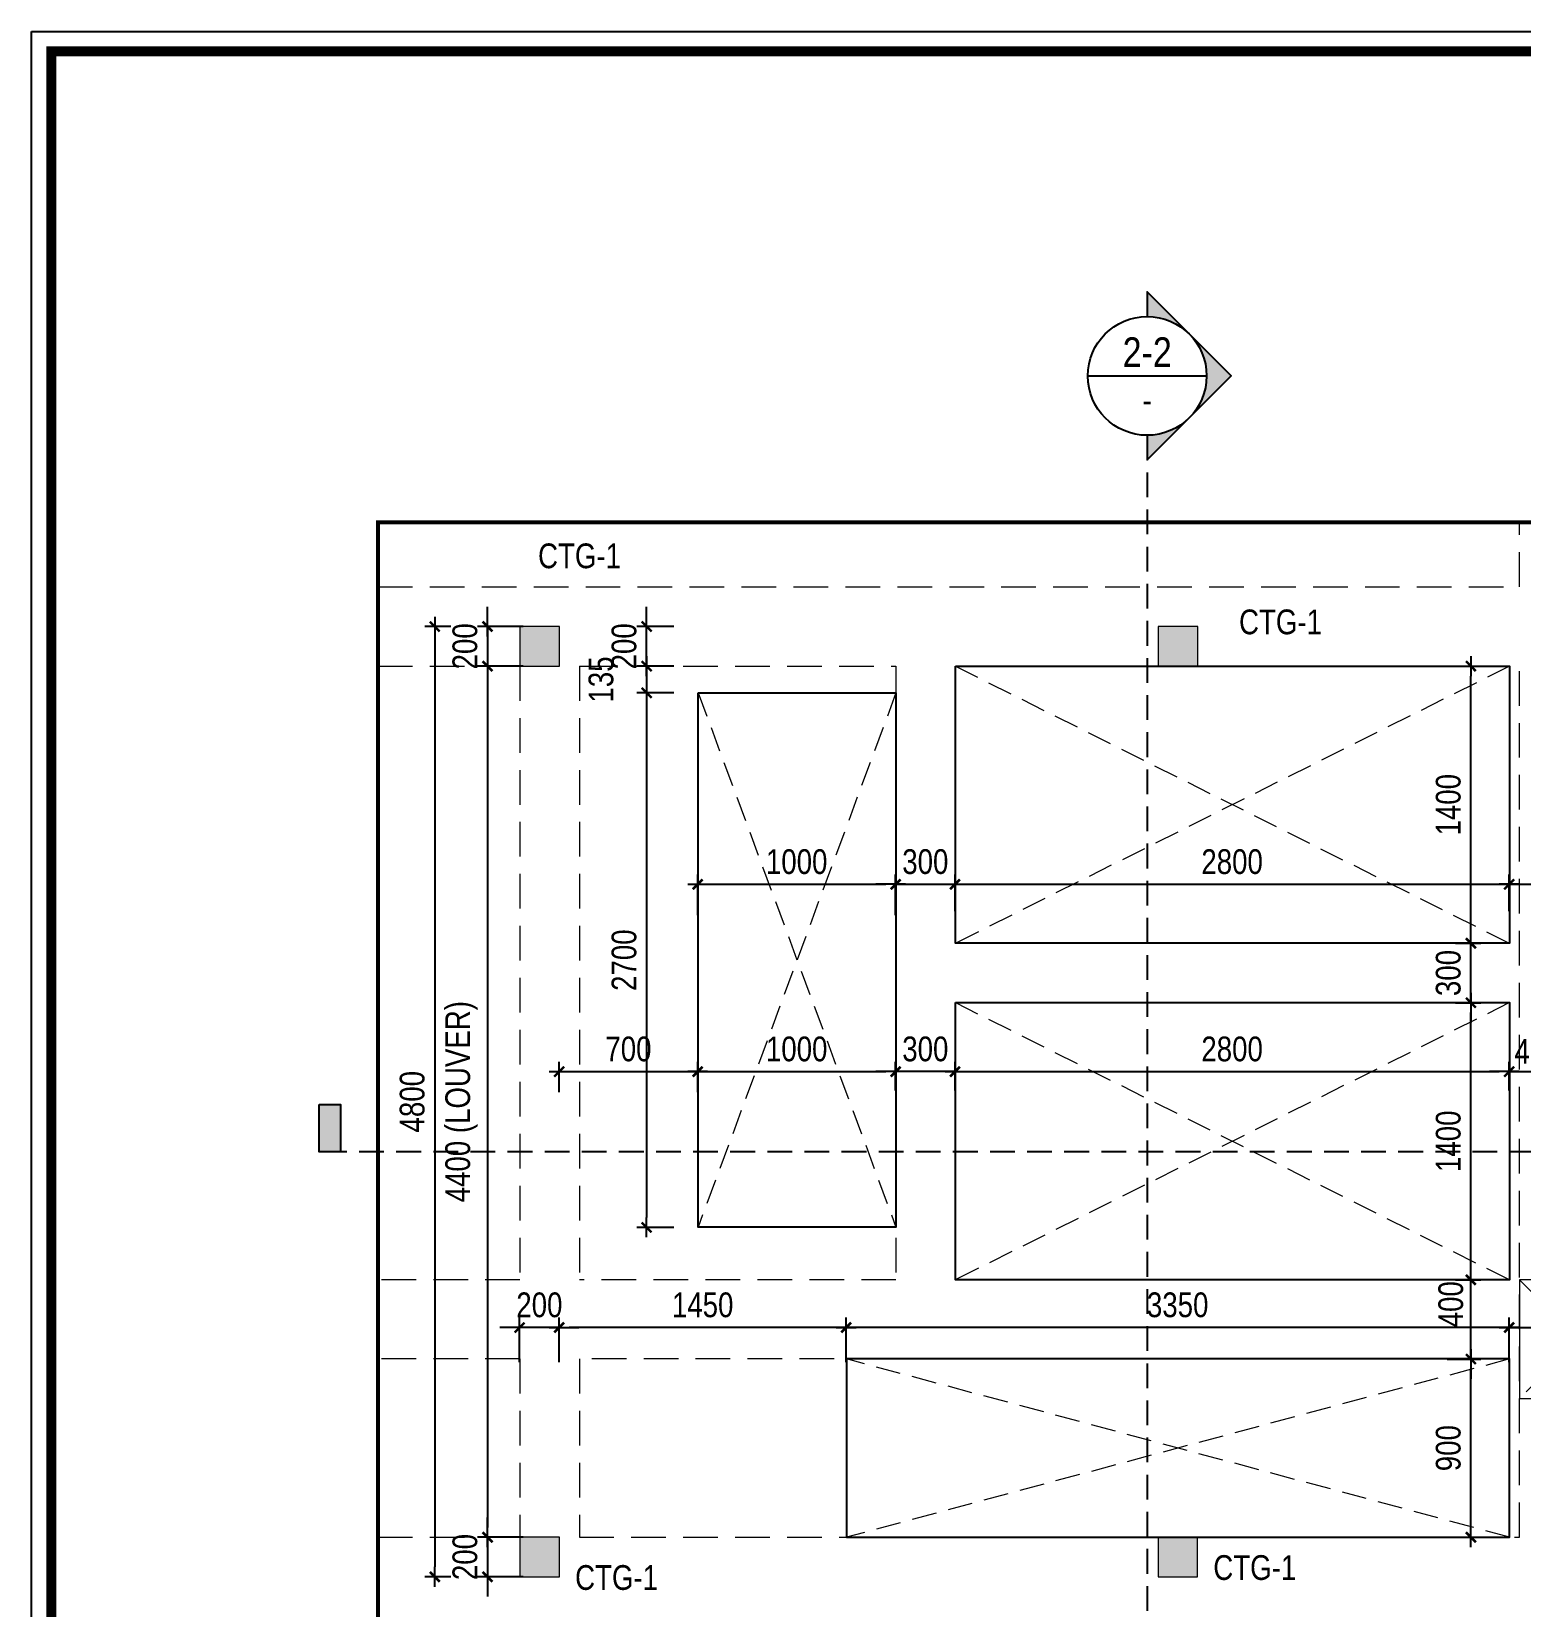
# Model space of a CAD drawing. Header units: millimetres. Extents: x -3582679 to -3542129, y 680309 to 797609.
# Drawn here: x -3582679 to -3575156, y 700554 to 708509 of the extents above; entities that cross this region are included whole.
import ezdxf
from ezdxf.enums import TextEntityAlignment as Align

# ---------------------------------------------------------------- set-up
doc = ezdxf.new("R2010")
doc.units = ezdxf.units.MM
doc.header["$LTSCALE"] = 100
doc.header["$MEASUREMENT"] = 0
for name, pattern in [('BLOCK A - CHI TIET THANG 4$0$HIDDEN', [0.375, 0.25, -0.125]), ('BLOCK B - CHI TIET THANG 5$0$$0$HIDDEN', [0.375, 0.25, -0.125]), ('HIDDEN', [0.375, 0.25, -0.125]), ('MB_Luoi truc$0$HTT Hidden 21', [3, 2, -1])]:
    doc.linetypes.add(name, pattern=pattern)
doc.layers.get('0').update_dxf_attribs({"lineweight": 9})
for name, color, linetype, lineweight in [("'S_General_Hidden_1 Thin", 1, 'HIDDEN', 18), ('NS-Pier', 150, 'Continuous', 9), ('S_Concrete_Cont_1 Opening', 8, 'HIDDEN', 5), ('S_Concrete_Cont_2 Normal', 2, 'Continuous', 13)]:
    doc.layers.add(name, color=color, linetype=linetype, lineweight=lineweight)
for name, color, linetype in [('01PM. TEXT A', 3, 'Continuous'), ('04PM. THIN', 7, 'Continuous'), ('05PM. FRAME', 4, 'Continuous'), ('07PM. WACO', 6, 'Continuous'), ('11PM. DIM', 2, 'Continuous'), ('mb_cot tang 1-3$0$Concrete Line', 6, 'Continuous')]:
    doc.layers.add(name, color=color, linetype=linetype)
doc.styles.add('[PMDC2013]STYLE', font='arial.ttf', dxfattribs={"width": 0.8})
doc.styles.add('BLOCK B - CHI TIET THANG 5$0$$0$Title Block Bold', font='VHELVEB_0.TTF')
doc.styles.add('BLOCK B - CHI TIET THANG 5$0$VNI-HelveCB', font='VHELVCB_0.TTF')
doc.dimstyles.new('20', dxfattribs={"dimtxt": 250, "dimasz": 200, "dimexe": 250, "dimexo": 0, "dimgap": 100, "dimtad": 1, "dimdec": 0, "dimlfac": 0.2, "dimzin": 0, "dimdsep": 46, "dimtxsty": '[PMDC2013]STYLE', "dimblk": 'TICK', "dimcen": 0, "dimdle": 300, "dimclrd": 2, "dimclre": 2, "dimclrt": 4, "dimadec": 0, "dimazin": 0, "dimtfac": 0.004, "dimtdec": 0, "dimtix": 1, "dimtmove": 2, "dimatfit": 3, "dimldrblk": 'TICK', "dimfxl": 1, "dimtvp": 0.8, "dimtolj": 1, "dimtzin": 0, "dimarcsym": 0})

# ---------------------------------------------------------------- blocks, each defined once
blk = doc.blocks.new('CHG_XX_Khung ten')
blk.add_lwpolyline([(15, 579), (826, 579), (826, 15), (15, 15)], close=True)
at = {"color": 4, "linetype": 'Continuous', "const_width": 1}
blk.add_lwpolyline([(17, 577), (824, 577), (824, 17), (17, 17)], close=True, dxfattribs=at)
blk = doc.blocks.new('HoBoi_C600x600')
at = {"layer": 'NS-Pier', "linetype": 'MB_Luoi truc$0$HTT Hidden 21'}
for p, q in [((300, 300), (-300, -300)), ((-300, 300), (300, -300))]:
    blk.add_line(p, q, dxfattribs=at)
at = {"layer": 'NS-Pier'}
blk.add_lwpolyline([(300, -300), (300, 300), (-300, 300), (-300, -300)], close=True, dxfattribs=at)
blk = doc.blocks.new('cot thong gio')
at = {"layer": 'S_Concrete_Cont_2 Normal', "color": 3, "ltscale": 0.8}
blk.add_lwpolyline([(-100, -70), (100, -70), (100, 130), (-100, 130)], close=True, dxfattribs=at)
blk.add_solid([(-100, 130.4), (-100, -69.6), (100, 130.4), (100, -69.6)], dxfattribs=at)
blk = doc.blocks.new('TICK')
at = {"color": 0, "linetype": 'ByBlock'}
blk.add_line((1, 0), (-1, 0), dxfattribs=at)
at = {"color": 7, "linetype": 'ByBlock', "const_width": 0.25}
blk.add_lwpolyline([(-0.5, -0.5), (0.5, 0.5)], dxfattribs=at)
blk = doc.blocks.new('*D464')
at = {"layer": '11PM. DIM', "color": 2, "lineweight": -2, "ltscale": 0.3, "transparency": 16777216}
for p, q in [((-3580375, 705553.4), (-3580375, 705603.4)), ((-3580194.5, 705503.4), (-3580425, 705503.4)), ((-3580375, 705503.4), (-3580375, 705303.4)), ((-3580194.5, 705303.4), (-3580425, 705303.4)), ((-3580375, 705253.4), (-3580375, 705203.4))]:
    blk.add_line(p, q, dxfattribs=at)
at = {"layer": '11PM. DIM', "color": 2, "lineweight": -2, "ltscale": 0.3, "transparency": 16777216, "xscale": 50, "yscale": 50, "zscale": 50}
for p, rotation in [((-3580375, 705503.4), 270), ((-3580375, 705303.4), 90)]:
    blk.add_blockref('TICK', p, dxfattribs=dict(at, rotation=rotation))
at = {"layer": '11PM. DIM', "color": 4, "ltscale": 0.3, "transparency": 16777216, "insert": (-3580488.9, 705403.4), "char_height": 125, "attachment_point": 5, "rotation": 90, "style": '[PMDC2013]STYLE'}
blk.add_mtext('\\A1;200', dxfattribs=at)
blk = doc.blocks.new('*D465')
at = {"layer": '11PM. DIM', "color": 2, "lineweight": -2, "ltscale": 0.3, "transparency": 16777216}
for p, q in [((-3580194.5, 705303.4), (-3580425, 705303.4)), ((-3580375, 705253.4), (-3580375, 700953.4)), ((-3580194.5, 700903.4), (-3580425, 700903.4))]:
    blk.add_line(p, q, dxfattribs=at)
at = {"layer": '11PM. DIM', "color": 2, "lineweight": -2, "ltscale": 0.3, "transparency": 16777216, "xscale": 50, "yscale": 50, "zscale": 50}
for p, rotation in [((-3580375, 705303.4), 90), ((-3580375, 700903.4), 270)]:
    blk.add_blockref('TICK', p, dxfattribs=dict(at, rotation=rotation))
at = {"layer": '11PM. DIM', "color": 4, "ltscale": 0.3, "transparency": 16777216, "insert": (-3580507, 703103.4), "char_height": 125, "attachment_point": 5, "rotation": 90, "style": '[PMDC2013]STYLE'}
blk.add_mtext('\\A1;4400 (LOUVER)', dxfattribs=at)
blk = doc.blocks.new('*D466')
at = {"layer": '11PM. DIM', "color": 2, "lineweight": -2, "ltscale": 0.3, "transparency": 16777216}
for p, q in [((-3580375, 700953.4), (-3580375, 701003.4)), ((-3580194.5, 700903.4), (-3580425, 700903.4)), ((-3580375, 700903.4), (-3580375, 700703.4)), ((-3580194.5, 700703.4), (-3580425, 700703.4)), ((-3580375, 700653.4), (-3580375, 700603.4))]:
    blk.add_line(p, q, dxfattribs=at)
at = {"layer": '11PM. DIM', "color": 2, "lineweight": -2, "ltscale": 0.3, "transparency": 16777216, "xscale": 50, "yscale": 50, "zscale": 50}
for p, rotation in [((-3580375, 700903.4), 270), ((-3580375, 700703.4), 90)]:
    blk.add_blockref('TICK', p, dxfattribs=dict(at, rotation=rotation))
at = {"layer": '11PM. DIM', "color": 4, "ltscale": 0.3, "transparency": 16777216, "insert": (-3580488.9, 700803.4), "char_height": 125, "attachment_point": 5, "rotation": 90, "style": '[PMDC2013]STYLE'}
blk.add_mtext('\\A1;200', dxfattribs=at)
blk = doc.blocks.new('*D467')
at = {"layer": '11PM. DIM', "color": 2, "lineweight": -2, "ltscale": 0.3, "transparency": 16777216}
for p, q in [((-3580560.5, 705503.3), (-3580691.5, 705503.3)), ((-3580641.5, 705453.3), (-3580641.5, 700753.3)), ((-3580560.5, 700703.3), (-3580691.5, 700703.3))]:
    blk.add_line(p, q, dxfattribs=at)
at = {"layer": '11PM. DIM', "color": 2, "lineweight": -2, "ltscale": 0.3, "transparency": 16777216, "xscale": 50, "yscale": 50, "zscale": 50}
for p, rotation in [((-3580641.5, 705503.3), 90), ((-3580641.5, 700703.3), 270)]:
    blk.add_blockref('TICK', p, dxfattribs=dict(at, rotation=rotation))
at = {"layer": '11PM. DIM', "color": 4, "ltscale": 0.3, "transparency": 16777216, "insert": (-3580755.3, 703103.3), "char_height": 125, "attachment_point": 5, "rotation": 90, "style": '[PMDC2013]STYLE'}
blk.add_mtext('\\A1;4800', dxfattribs=at)
blk = doc.blocks.new('*D468')
at = {"layer": '11PM. DIM', "color": 2, "lineweight": -2, "ltscale": 0.3, "transparency": 16777216}
for p, q in [((-3575213.1, 701787.2), (-3575213.1, 702012.7)), ((-3573763.1, 701787.2), (-3573763.1, 702012.7)), ((-3575163.1, 701962.7), (-3573813.1, 701962.7))]:
    blk.add_line(p, q, dxfattribs=at)
at = {"layer": '11PM. DIM', "color": 2, "lineweight": -2, "ltscale": 0.3, "transparency": 16777216, "xscale": 50, "yscale": 50, "zscale": 50, "rotation": 180}
blk.add_blockref('TICK', (-3575213.1, 701962.7), dxfattribs=at)
at = {"layer": '11PM. DIM', "color": 2, "lineweight": -2, "ltscale": 0.3, "transparency": 16777216, "xscale": 50, "yscale": 50, "zscale": 50}
blk.add_blockref('TICK', (-3573763.1, 701962.7), dxfattribs=at)
at = {"layer": '11PM. DIM', "color": 4, "ltscale": 0.3, "transparency": 16777216, "insert": (-3574488.1, 702076.5), "char_height": 125, "attachment_point": 5, "style": '[PMDC2013]STYLE'}
blk.add_mtext('\\A1;1450', dxfattribs=at)
blk = doc.blocks.new('*D469')
at = {"layer": '11PM. DIM', "color": 2, "lineweight": -2, "ltscale": 0.3, "transparency": 16777216}
for p, q in [((-3578563.1, 701787.2), (-3578563.1, 702012.7)), ((-3575213.1, 701787.2), (-3575213.1, 702012.7)), ((-3575263.1, 701962.7), (-3578513.1, 701962.7))]:
    blk.add_line(p, q, dxfattribs=at)
at = {"layer": '11PM. DIM', "color": 2, "lineweight": -2, "ltscale": 0.3, "transparency": 16777216, "xscale": 50, "yscale": 50, "zscale": 50, "rotation": 180}
blk.add_blockref('TICK', (-3578563.1, 701962.7), dxfattribs=at)
at = {"layer": '11PM. DIM', "color": 2, "lineweight": -2, "ltscale": 0.3, "transparency": 16777216, "xscale": 50, "yscale": 50, "zscale": 50}
blk.add_blockref('TICK', (-3575213.1, 701962.7), dxfattribs=at)
at = {"layer": '11PM. DIM', "color": 4, "ltscale": 0.3, "transparency": 16777216, "insert": (-3576888.1, 702076.6), "char_height": 125, "attachment_point": 5, "style": '[PMDC2013]STYLE'}
blk.add_mtext('\\A1;3350', dxfattribs=at)
blk = doc.blocks.new('*D470')
at = {"layer": '11PM. DIM', "color": 2, "lineweight": -2, "ltscale": 0.3, "transparency": 16777216}
for p, q in [((-3580013.1, 701787.2), (-3580013.1, 702012.7)), ((-3578563.1, 701787.2), (-3578563.1, 702012.7)), ((-3578613.1, 701962.7), (-3579963.1, 701962.7))]:
    blk.add_line(p, q, dxfattribs=at)
at = {"layer": '11PM. DIM', "color": 2, "lineweight": -2, "ltscale": 0.3, "transparency": 16777216, "xscale": 50, "yscale": 50, "zscale": 50, "rotation": 180}
blk.add_blockref('TICK', (-3580013.1, 701962.7), dxfattribs=at)
at = {"layer": '11PM. DIM', "color": 2, "lineweight": -2, "ltscale": 0.3, "transparency": 16777216, "xscale": 50, "yscale": 50, "zscale": 50}
blk.add_blockref('TICK', (-3578563.1, 701962.7), dxfattribs=at)
at = {"layer": '11PM. DIM', "color": 4, "ltscale": 0.3, "transparency": 16777216, "insert": (-3579288.1, 702076.5), "char_height": 125, "attachment_point": 5, "style": '[PMDC2013]STYLE'}
blk.add_mtext('\\A1;1450', dxfattribs=at)
blk = doc.blocks.new('*D472')
at = {"layer": '11PM. DIM', "color": 2, "lineweight": -2, "ltscale": 0.3, "transparency": 16777216}
for p, q in [((-3580213.1, 701787.2), (-3580213.1, 702012.7)), ((-3580013.1, 701787.2), (-3580013.1, 702012.7)), ((-3580263.1, 701962.7), (-3580313.1, 701962.7)), ((-3580013.1, 701962.7), (-3580213.1, 701962.7)), ((-3579963.1, 701962.7), (-3579913.1, 701962.7))]:
    blk.add_line(p, q, dxfattribs=at)
at = {"layer": '11PM. DIM', "color": 2, "lineweight": -2, "ltscale": 0.3, "transparency": 16777216, "xscale": 50, "yscale": 50, "zscale": 50}
blk.add_blockref('TICK', (-3580213.1, 701962.7), dxfattribs=at)
at = {"layer": '11PM. DIM', "color": 2, "lineweight": -2, "ltscale": 0.3, "transparency": 16777216, "xscale": 50, "yscale": 50, "zscale": 50, "rotation": 180}
blk.add_blockref('TICK', (-3580013.1, 701962.7), dxfattribs=at)
at = {"layer": '11PM. DIM', "color": 4, "ltscale": 0.3, "transparency": 16777216, "insert": (-3580113.1, 702076.5), "char_height": 125, "attachment_point": 5, "style": '[PMDC2013]STYLE'}
blk.add_mtext('\\A1;200', dxfattribs=at)
blk = doc.blocks.new('*D473')
at = {"layer": '11PM. DIM', "color": 2, "lineweight": -2, "ltscale": 0.3, "transparency": 16777216}
for p, q in [((-3580013.1, 703150.7), (-3580013.1, 703305.2)), ((-3579313.1, 703150.7), (-3579313.1, 703305.2)), ((-3579963.1, 703255.2), (-3579363.1, 703255.2))]:
    blk.add_line(p, q, dxfattribs=at)
at = {"layer": '11PM. DIM', "color": 2, "lineweight": -2, "ltscale": 0.3, "transparency": 16777216, "xscale": 50, "yscale": 50, "zscale": 50, "rotation": 180}
blk.add_blockref('TICK', (-3580013.1, 703255.2), dxfattribs=at)
at = {"layer": '11PM. DIM', "color": 2, "lineweight": -2, "ltscale": 0.3, "transparency": 16777216, "xscale": 50, "yscale": 50, "zscale": 50}
blk.add_blockref('TICK', (-3579313.1, 703255.2), dxfattribs=at)
at = {"layer": '11PM. DIM', "color": 4, "ltscale": 0.3, "transparency": 16777216, "insert": (-3579663.1, 703369), "char_height": 125, "attachment_point": 5, "style": '[PMDC2013]STYLE'}
blk.add_mtext('\\A1;700', dxfattribs=at)
blk = doc.blocks.new('*D474')
at = {"layer": '11PM. DIM', "color": 2, "lineweight": -2, "ltscale": 0.3, "transparency": 16777216}
for p, q in [((-3579313.1, 703150.7), (-3579313.1, 703305.2)), ((-3578313.1, 703159.8), (-3578313.1, 703305.2)), ((-3579263.1, 703255.2), (-3578363.1, 703255.2))]:
    blk.add_line(p, q, dxfattribs=at)
at = {"layer": '11PM. DIM', "color": 2, "lineweight": -2, "ltscale": 0.3, "transparency": 16777216, "xscale": 50, "yscale": 50, "zscale": 50, "rotation": 180}
blk.add_blockref('TICK', (-3579313.1, 703255.2), dxfattribs=at)
at = {"layer": '11PM. DIM', "color": 2, "lineweight": -2, "ltscale": 0.3, "transparency": 16777216, "xscale": 50, "yscale": 50, "zscale": 50}
blk.add_blockref('TICK', (-3578313.1, 703255.2), dxfattribs=at)
at = {"layer": '11PM. DIM', "color": 4, "ltscale": 0.3, "transparency": 16777216, "insert": (-3578813.1, 703369), "char_height": 125, "attachment_point": 5, "style": '[PMDC2013]STYLE'}
blk.add_mtext('\\A1;1000', dxfattribs=at)
blk = doc.blocks.new('*D475')
at = {"layer": '11PM. DIM', "color": 2, "lineweight": -2, "ltscale": 0.3, "transparency": 16777216}
for p, q in [((-3578013.1, 703159.8), (-3578013.1, 703305.2)), ((-3575213.1, 703159.8), (-3575213.1, 703305.2)), ((-3577963.1, 703255.2), (-3575263.1, 703255.2))]:
    blk.add_line(p, q, dxfattribs=at)
at = {"layer": '11PM. DIM', "color": 2, "lineweight": -2, "ltscale": 0.3, "transparency": 16777216, "xscale": 50, "yscale": 50, "zscale": 50, "rotation": 180}
blk.add_blockref('TICK', (-3578013.1, 703255.2), dxfattribs=at)
at = {"layer": '11PM. DIM', "color": 2, "lineweight": -2, "ltscale": 0.3, "transparency": 16777216, "xscale": 50, "yscale": 50, "zscale": 50}
blk.add_blockref('TICK', (-3575213.1, 703255.2), dxfattribs=at)
at = {"layer": '11PM. DIM', "color": 4, "ltscale": 0.3, "transparency": 16777216, "insert": (-3576613.1, 703369), "char_height": 125, "attachment_point": 5, "style": '[PMDC2013]STYLE'}
blk.add_mtext('\\A1;2800', dxfattribs=at)
blk = doc.blocks.new('*D476')
at = {"layer": '11PM. DIM', "color": 2, "lineweight": -2, "ltscale": 0.3, "transparency": 16777216}
for p, q in [((-3575213.1, 703159.8), (-3575213.1, 703305.2)), ((-3574763.1, 703159.8), (-3574763.1, 703305.2)), ((-3575263.1, 703255.2), (-3575313.1, 703255.2)), ((-3575213.1, 703255.2), (-3574763.1, 703255.2)), ((-3574713.1, 703255.2), (-3574663.1, 703255.2))]:
    blk.add_line(p, q, dxfattribs=at)
at = {"layer": '11PM. DIM', "color": 2, "lineweight": -2, "ltscale": 0.3, "transparency": 16777216, "xscale": 50, "yscale": 50, "zscale": 50}
blk.add_blockref('TICK', (-3575213.1, 703255.2), dxfattribs=at)
at = {"layer": '11PM. DIM', "color": 2, "lineweight": -2, "ltscale": 0.3, "transparency": 16777216, "xscale": 50, "yscale": 50, "zscale": 50, "rotation": 180}
blk.add_blockref('TICK', (-3574763.1, 703255.2), dxfattribs=at)
at = {"layer": '11PM. DIM', "color": 4, "ltscale": 0.3, "transparency": 16777216, "insert": (-3575070.2, 703356.3), "char_height": 125, "attachment_point": 5, "style": '[PMDC2013]STYLE'}
blk.add_mtext('\\A1;450', dxfattribs=at)
blk = doc.blocks.new('*D479')
at = {"layer": '11PM. DIM', "color": 2, "lineweight": -2, "ltscale": 0.3, "transparency": 16777216}
for p, q in [((-3578313.1, 703159.8), (-3578313.1, 703305.2)), ((-3578013.1, 703159.8), (-3578013.1, 703305.2)), ((-3578363.1, 703255.2), (-3578413.1, 703255.2)), ((-3578013.1, 703255.2), (-3578313.1, 703255.2)), ((-3577963.1, 703255.2), (-3577913.1, 703255.2))]:
    blk.add_line(p, q, dxfattribs=at)
at = {"layer": '11PM. DIM', "color": 2, "lineweight": -2, "ltscale": 0.3, "transparency": 16777216, "xscale": 50, "yscale": 50, "zscale": 50}
blk.add_blockref('TICK', (-3578313.1, 703255.2), dxfattribs=at)
at = {"layer": '11PM. DIM', "color": 2, "lineweight": -2, "ltscale": 0.3, "transparency": 16777216, "xscale": 50, "yscale": 50, "zscale": 50, "rotation": 180}
blk.add_blockref('TICK', (-3578013.1, 703255.2), dxfattribs=at)
at = {"layer": '11PM. DIM', "color": 4, "ltscale": 0.3, "transparency": 16777216, "insert": (-3578163.1, 703369.1), "char_height": 125, "attachment_point": 5, "style": '[PMDC2013]STYLE'}
blk.add_mtext('\\A1;300', dxfattribs=at)
blk = doc.blocks.new('*D480')
at = {"layer": '11PM. DIM', "color": 2, "lineweight": -2, "ltscale": 0.3, "transparency": 16777216}
for p, q in [((-3579571.1, 705353.4), (-3579571.1, 705403.4)), ((-3579433, 705303.4), (-3579621.1, 705303.4)), ((-3579571.1, 705303.4), (-3579571.1, 705168.4)), ((-3579433, 705168.4), (-3579621.1, 705168.4)), ((-3579571.1, 705118.4), (-3579571.1, 705068.4))]:
    blk.add_line(p, q, dxfattribs=at)
at = {"layer": '11PM. DIM', "color": 2, "lineweight": -2, "ltscale": 0.3, "transparency": 16777216, "xscale": 50, "yscale": 50, "zscale": 50}
for p, rotation in [((-3579571.1, 705303.4), 270), ((-3579571.1, 705168.4), 90)]:
    blk.add_blockref('TICK', p, dxfattribs=dict(at, rotation=rotation))
at = {"layer": '11PM. DIM', "color": 4, "ltscale": 0.3, "transparency": 16777216, "insert": (-3579801.3, 705235.9), "char_height": 125, "attachment_point": 5, "rotation": 90, "style": '[PMDC2013]STYLE'}
blk.add_mtext('\\A1;135', dxfattribs=at)
blk = doc.blocks.new('*D481')
at = {"layer": '11PM. DIM', "color": 2, "lineweight": -2, "ltscale": 0.3, "transparency": 16777216}
for p, q in [((-3579571.1, 705553.4), (-3579571.1, 705603.4)), ((-3579433, 705503.4), (-3579621.1, 705503.4)), ((-3579571.1, 705303.4), (-3579571.1, 705503.4)), ((-3579433, 705303.4), (-3579621.1, 705303.4)), ((-3579571.1, 705253.4), (-3579571.1, 705203.4))]:
    blk.add_line(p, q, dxfattribs=at)
at = {"layer": '11PM. DIM', "color": 2, "lineweight": -2, "ltscale": 0.3, "transparency": 16777216, "xscale": 50, "yscale": 50, "zscale": 50}
for p, rotation in [((-3579571.1, 705503.4), 270), ((-3579571.1, 705303.4), 90)]:
    blk.add_blockref('TICK', p, dxfattribs=dict(at, rotation=rotation))
at = {"layer": '11PM. DIM', "color": 4, "ltscale": 0.3, "transparency": 16777216, "insert": (-3579684.9, 705403.4), "char_height": 125, "attachment_point": 5, "rotation": 90, "style": '[PMDC2013]STYLE'}
blk.add_mtext('\\A1;200', dxfattribs=at)
blk = doc.blocks.new('*D482')
at = {"layer": '11PM. DIM', "color": 2, "lineweight": -2, "ltscale": 0.3, "transparency": 16777216}
for p, q in [((-3579433, 705168.4), (-3579621.1, 705168.4)), ((-3579571.1, 705118.4), (-3579571.1, 702518.4)), ((-3579433, 702468.4), (-3579621.1, 702468.4))]:
    blk.add_line(p, q, dxfattribs=at)
at = {"layer": '11PM. DIM', "color": 2, "lineweight": -2, "ltscale": 0.3, "transparency": 16777216, "xscale": 50, "yscale": 50, "zscale": 50}
for p, rotation in [((-3579571.1, 705168.4), 90), ((-3579571.1, 702468.4), 270)]:
    blk.add_blockref('TICK', p, dxfattribs=dict(at, rotation=rotation))
at = {"layer": '11PM. DIM', "color": 4, "ltscale": 0.3, "transparency": 16777216, "insert": (-3579684.9, 703818.4), "char_height": 125, "attachment_point": 5, "rotation": 90, "style": '[PMDC2013]STYLE'}
blk.add_mtext('\\A1;2700', dxfattribs=at)
blk = doc.blocks.new('*D485')
at = {"layer": '11PM. DIM', "color": 2, "lineweight": -2, "ltscale": 0.3, "transparency": 16777216}
for p, q in [((-3575526.1, 701803.4), (-3575356.6, 701803.4)), ((-3575406.6, 700953.4), (-3575406.6, 701753.4)), ((-3575526.1, 700903.4), (-3575356.6, 700903.4))]:
    blk.add_line(p, q, dxfattribs=at)
at = {"layer": '11PM. DIM', "color": 2, "lineweight": -2, "ltscale": 0.3, "transparency": 16777216, "xscale": 50, "yscale": 50, "zscale": 50}
for p, rotation in [((-3575406.6, 701803.4), 90), ((-3575406.6, 700903.4), 270)]:
    blk.add_blockref('TICK', p, dxfattribs=dict(at, rotation=rotation))
at = {"layer": '11PM. DIM', "color": 4, "ltscale": 0.3, "transparency": 16777216, "insert": (-3575520.4, 701353.4), "char_height": 125, "attachment_point": 5, "rotation": 90, "style": '[PMDC2013]STYLE'}
blk.add_mtext('\\A1;900', dxfattribs=at)
blk = doc.blocks.new('*D486')
at = {"layer": '11PM. DIM', "color": 2, "lineweight": -2, "ltscale": 0.3, "transparency": 16777216}
for p, q in [((-3575406.6, 702253.4), (-3575406.6, 702303.4)), ((-3575484.3, 702203.4), (-3575356.6, 702203.4)), ((-3575406.6, 701803.4), (-3575406.6, 702203.4)), ((-3575526.1, 701803.4), (-3575356.6, 701803.4)), ((-3575406.6, 701753.4), (-3575406.6, 701703.4))]:
    blk.add_line(p, q, dxfattribs=at)
at = {"layer": '11PM. DIM', "color": 2, "lineweight": -2, "ltscale": 0.3, "transparency": 16777216, "xscale": 50, "yscale": 50, "zscale": 50}
for p, rotation in [((-3575406.6, 702203.4), 270), ((-3575406.6, 701803.4), 90)]:
    blk.add_blockref('TICK', p, dxfattribs=dict(at, rotation=rotation))
at = {"layer": '11PM. DIM', "color": 4, "ltscale": 0.3, "transparency": 16777216, "insert": (-3575507.7, 702080.2), "char_height": 125, "attachment_point": 5, "rotation": 90, "style": '[PMDC2013]STYLE'}
blk.add_mtext('\\A1;400', dxfattribs=at)
blk = doc.blocks.new('*D487')
at = {"layer": '11PM. DIM', "color": 2, "lineweight": -2, "ltscale": 0.3, "transparency": 16777216}
for p, q in [((-3575484.3, 703603.4), (-3575356.6, 703603.4)), ((-3575406.6, 702253.4), (-3575406.6, 703553.4)), ((-3575484.3, 702203.4), (-3575356.6, 702203.4))]:
    blk.add_line(p, q, dxfattribs=at)
at = {"layer": '11PM. DIM', "color": 2, "lineweight": -2, "ltscale": 0.3, "transparency": 16777216, "xscale": 50, "yscale": 50, "zscale": 50}
for p, rotation in [((-3575406.6, 703603.4), 90), ((-3575406.6, 702203.4), 270)]:
    blk.add_blockref('TICK', p, dxfattribs=dict(at, rotation=rotation))
at = {"layer": '11PM. DIM', "color": 4, "ltscale": 0.3, "transparency": 16777216, "insert": (-3575520.4, 702903.4), "char_height": 125, "attachment_point": 5, "rotation": 90, "style": '[PMDC2013]STYLE'}
blk.add_mtext('\\A1;1400', dxfattribs=at)
blk = doc.blocks.new('*D488')
at = {"layer": '11PM. DIM', "color": 2, "lineweight": -2, "ltscale": 0.3, "transparency": 16777216}
for p, q in [((-3575406.6, 703953.4), (-3575406.6, 704003.4)), ((-3575484.3, 703903.4), (-3575356.6, 703903.4)), ((-3575406.6, 703603.4), (-3575406.6, 703903.4)), ((-3575484.3, 703603.4), (-3575356.6, 703603.4)), ((-3575406.6, 703553.4), (-3575406.6, 703503.4))]:
    blk.add_line(p, q, dxfattribs=at)
at = {"layer": '11PM. DIM', "color": 2, "lineweight": -2, "ltscale": 0.3, "transparency": 16777216, "xscale": 50, "yscale": 50, "zscale": 50}
for p, rotation in [((-3575406.6, 703903.4), 270), ((-3575406.6, 703603.4), 90)]:
    blk.add_blockref('TICK', p, dxfattribs=dict(at, rotation=rotation))
at = {"layer": '11PM. DIM', "color": 4, "ltscale": 0.3, "transparency": 16777216, "insert": (-3575520.5, 703753.4), "char_height": 125, "attachment_point": 5, "rotation": 90, "style": '[PMDC2013]STYLE'}
blk.add_mtext('\\A1;300', dxfattribs=at)
blk = doc.blocks.new('*D489')
at = {"layer": '11PM. DIM', "color": 2, "lineweight": -2, "ltscale": 0.3, "transparency": 16777216}
for p, q in [((-3575484.3, 705303.4), (-3575356.6, 705303.4)), ((-3575406.6, 703953.4), (-3575406.6, 705253.4)), ((-3575484.3, 703903.4), (-3575356.6, 703903.4))]:
    blk.add_line(p, q, dxfattribs=at)
at = {"layer": '11PM. DIM', "color": 2, "lineweight": -2, "ltscale": 0.3, "transparency": 16777216, "xscale": 50, "yscale": 50, "zscale": 50}
for p, rotation in [((-3575406.6, 705303.4), 90), ((-3575406.6, 703903.4), 270)]:
    blk.add_blockref('TICK', p, dxfattribs=dict(at, rotation=rotation))
at = {"layer": '11PM. DIM', "color": 4, "ltscale": 0.3, "transparency": 16777216, "insert": (-3575520.4, 704603.4), "char_height": 125, "attachment_point": 5, "rotation": 90, "style": '[PMDC2013]STYLE'}
blk.add_mtext('\\A1;1400', dxfattribs=at)
blk = doc.blocks.new('*D490')
at = {"layer": '11PM. DIM', "color": 2, "lineweight": -2, "ltscale": 0.3, "transparency": 16777216}
for p, q in [((-3579313.1, 704046.3), (-3579313.1, 704251.4)), ((-3578313.1, 704046.3), (-3578313.1, 704251.4)), ((-3579263.1, 704201.4), (-3578363.1, 704201.4))]:
    blk.add_line(p, q, dxfattribs=at)
at = {"layer": '11PM. DIM', "color": 2, "lineweight": -2, "ltscale": 0.3, "transparency": 16777216, "xscale": 50, "yscale": 50, "zscale": 50, "rotation": 180}
blk.add_blockref('TICK', (-3579313.1, 704201.4), dxfattribs=at)
at = {"layer": '11PM. DIM', "color": 2, "lineweight": -2, "ltscale": 0.3, "transparency": 16777216, "xscale": 50, "yscale": 50, "zscale": 50}
blk.add_blockref('TICK', (-3578313.1, 704201.4), dxfattribs=at)
at = {"layer": '11PM. DIM', "color": 4, "ltscale": 0.3, "transparency": 16777216, "insert": (-3578813.1, 704315.2), "char_height": 125, "attachment_point": 5, "style": '[PMDC2013]STYLE'}
blk.add_mtext('\\A1;1000', dxfattribs=at)
blk = doc.blocks.new('*D491')
at = {"layer": '11PM. DIM', "color": 2, "lineweight": -2, "ltscale": 0.3, "transparency": 16777216}
for p, q in [((-3578313.1, 704046.3), (-3578313.1, 704251.4)), ((-3578013.1, 704065.7), (-3578013.1, 704251.4)), ((-3578363.1, 704201.4), (-3578413.1, 704201.4)), ((-3578313.1, 704201.4), (-3578013.1, 704201.4)), ((-3577963.1, 704201.4), (-3577913.1, 704201.4))]:
    blk.add_line(p, q, dxfattribs=at)
at = {"layer": '11PM. DIM', "color": 2, "lineweight": -2, "ltscale": 0.3, "transparency": 16777216, "xscale": 50, "yscale": 50, "zscale": 50}
blk.add_blockref('TICK', (-3578313.1, 704201.4), dxfattribs=at)
at = {"layer": '11PM. DIM', "color": 2, "lineweight": -2, "ltscale": 0.3, "transparency": 16777216, "xscale": 50, "yscale": 50, "zscale": 50, "rotation": 180}
blk.add_blockref('TICK', (-3578013.1, 704201.4), dxfattribs=at)
at = {"layer": '11PM. DIM', "color": 4, "ltscale": 0.3, "transparency": 16777216, "insert": (-3578163.1, 704315.3), "char_height": 125, "attachment_point": 5, "style": '[PMDC2013]STYLE'}
blk.add_mtext('\\A1;300', dxfattribs=at)
blk = doc.blocks.new('*D492')
at = {"layer": '11PM. DIM', "color": 2, "lineweight": -2, "ltscale": 0.3, "transparency": 16777216}
for p, q in [((-3578013.1, 704065.7), (-3578013.1, 704251.4)), ((-3575213.1, 704065.7), (-3575213.1, 704251.4)), ((-3577963.1, 704201.4), (-3575263.1, 704201.4))]:
    blk.add_line(p, q, dxfattribs=at)
at = {"layer": '11PM. DIM', "color": 2, "lineweight": -2, "ltscale": 0.3, "transparency": 16777216, "xscale": 50, "yscale": 50, "zscale": 50, "rotation": 180}
blk.add_blockref('TICK', (-3578013.1, 704201.4), dxfattribs=at)
at = {"layer": '11PM. DIM', "color": 2, "lineweight": -2, "ltscale": 0.3, "transparency": 16777216, "xscale": 50, "yscale": 50, "zscale": 50}
blk.add_blockref('TICK', (-3575213.1, 704201.4), dxfattribs=at)
at = {"layer": '11PM. DIM', "color": 4, "ltscale": 0.3, "transparency": 16777216, "insert": (-3576613.1, 704315.2), "char_height": 125, "attachment_point": 5, "style": '[PMDC2013]STYLE'}
blk.add_mtext('\\A1;2800', dxfattribs=at)
blk = doc.blocks.new('*D493')
at = {"layer": '11PM. DIM', "color": 2, "lineweight": -2, "ltscale": 0.3, "transparency": 16777216}
for p, q in [((-3575213.1, 704065.7), (-3575213.1, 704251.4)), ((-3573763.1, 704065.7), (-3573763.1, 704251.4)), ((-3575163.1, 704201.4), (-3573813.1, 704201.4))]:
    blk.add_line(p, q, dxfattribs=at)
at = {"layer": '11PM. DIM', "color": 2, "lineweight": -2, "ltscale": 0.3, "transparency": 16777216, "xscale": 50, "yscale": 50, "zscale": 50, "rotation": 180}
blk.add_blockref('TICK', (-3575213.1, 704201.4), dxfattribs=at)
at = {"layer": '11PM. DIM', "color": 2, "lineweight": -2, "ltscale": 0.3, "transparency": 16777216, "xscale": 50, "yscale": 50, "zscale": 50}
blk.add_blockref('TICK', (-3573763.1, 704201.4), dxfattribs=at)
at = {"layer": '11PM. DIM', "color": 4, "ltscale": 0.3, "transparency": 16777216, "insert": (-3574488.1, 704315.2), "char_height": 125, "attachment_point": 5, "style": '[PMDC2013]STYLE'}
blk.add_mtext('\\A1;1450', dxfattribs=at)
blk = doc.blocks.new('*U366')
h = blk.add_hatch(color=256)
edge = h.paths.add_edge_path()
edge.add_line((0, -600), (0, -849))
edge.add_line((0, -849), (849, 0))
edge.add_line((849, 0), (0, 849))
edge.add_line((0, 849), (0, 600))
edge.add_arc((0, 0), 600, -90, 90, ccw=False)
blk.add_hatch(color=256).paths.add_polyline_path([(480, -13083), (480, -12868), (0, -12868), (0, -13083)])
blk.add_line((-600, 0), (600, 0))
at = {"linetype": 'BLOCK B - CHI TIET THANG 5$0$$0$HIDDEN', "ltscale": 10}
blk.add_line((0, -600), (0, -13083), dxfattribs=at)
blk.add_lwpolyline([(0, -600), (0, -849), (849, 0), (0, 849), (0, 600, -1)], format="xyb", close=True)
blk.add_lwpolyline([(480, -13083), (480, -12868), (0, -12868), (0, -13083)], close=True)
blk.add_circle((0, 0), 600)
at = {"style": 'BLOCK B - CHI TIET THANG 5$0$$0$Title Block Bold', "flags": 8}
blk.add_attdef('VIEWNUMBER', text='', height=300, dxfattribs=at).set_placement((0, 0), align=Align.BOTTOM_CENTER)
blk.add_attdef('DRAWINGREFERENCE', text='', height=250, dxfattribs=at).set_placement((0, -120), align=Align.TOP_CENTER)
blk = doc.blocks.new('*U502')
h = blk.add_hatch(color=256)
edge = h.paths.add_edge_path()
edge.add_line((-600, 0), (-849, 0))
edge.add_line((-849, 0), (0, 849))
edge.add_line((0, 849), (849, 0))
edge.add_line((849, 0), (600, 0))
edge.add_arc((0, 0), 600, 360, 540)
blk.add_hatch(color=256).paths.add_polyline_path([(-18128, 480), (-17913, 480), (-17913, 0), (-18128, 0)])
at = {"linetype": 'BLOCK B - CHI TIET THANG 5$0$$0$HIDDEN', "ltscale": 10}
blk.add_line((-600, 0), (-18128, 0), dxfattribs=at)
blk.add_line((-600, 0), (600, 0))
blk.add_lwpolyline([(-600, 0), (-849, 0), (0, 849), (849, 0), (600, 0, 1)], format="xyb", close=True)
blk.add_lwpolyline([(-18128, 480), (-17913, 480), (-17913, 0), (-18128, 0)], close=True)
blk.add_circle((0, 0), 600)
at = {"style": 'BLOCK B - CHI TIET THANG 5$0$$0$Title Block Bold', "flags": 8}
blk.add_attdef('VIEWNUMBER', text='', height=300, dxfattribs=at).set_placement((0, 0), align=Align.BOTTOM_CENTER)
blk.add_attdef('DRAWINGREFERENCE', text='', height=250, dxfattribs=at).set_placement((0, -120), align=Align.TOP_CENTER)

msp = doc.modelspace()

# ---------------------------------------------------------------- block references
at = {"layer": '04PM. THIN', "xscale": 50, "yscale": 50, "zscale": 50}
msp.add_blockref('CHG_XX_Khung ten', (-3583429.2, 679559.1), dxfattribs=at)

# ---------------------------------------------------------------- next in the draw order: linework, layer by layer
at = {"layer": "'S_General_Hidden_1 Thin", "ltscale": 7}
for p, q in [((-3575161.1, 705703.7), (-3575161.1, 706029.3)), ((-3580929.1, 705703.7), (-3575161.1, 705703.7)), ((-3580929.1, 705303.7), (-3580211.2, 705303.7)), ((-3580211.2, 705303.7), (-3580211.2, 702203.8)), ((-3579911.2, 705303.7), (-3578311.3, 705303.7)), ((-3579911.2, 705303.7), (-3579911.2, 702203.8)), ((-3578311.3, 705303.7), (-3578311.3, 702203.8)), ((-3575161.1, 700903.7), (-3575161.1, 705303.7)), ((-3580211.2, 702203.8), (-3580929.1, 702203.8)), ((-3578311.3, 702203.8), (-3579911.2, 702203.8)), ((-3580211.2, 701803.8), (-3580929.1, 701803.8)), ((-3580211.2, 701803.8), (-3580211.2, 700903.7)), ((-3575211, 701803.8), (-3579911.2, 701803.8)), ((-3579911.2, 701803.8), (-3579911.2, 700903.7)), ((-3580929.1, 700903.7), (-3580211.2, 700903.7)), ((-3579911.2, 700903.7), (-3575161.1, 700903.7))]:
    msp.add_line(p, q, dxfattribs=at)
at = {"linetype": 'BLOCK A - CHI TIET THANG 4$0$HIDDEN', "ltscale": 10, "const_width": 20}
msp.add_lwpolyline([(-3580929.1, 706029.3), (-3572728, 706029.3), (-3572728, 699090.5), (-3580929.1, 699090.5)], close=True, dxfattribs=at)
at = {"layer": '05PM. FRAME'}
for points in [[(-3578011.1, 705303.8), (-3575211.1, 705303.8), (-3575211.1, 703903.8), (-3578011.1, 703903.8)], [(-3579311.1, 705168.8), (-3578311.3, 705168.8), (-3578311.3, 702469.4), (-3579311.1, 702469.4)], [(-3578011.1, 703603.8), (-3575211.1, 703603.8), (-3575211.1, 702203.8), (-3578011.1, 702203.8)], [(-3578561.1, 700903.8), (-3575211.1, 700903.8), (-3575211.1, 701803.8), (-3578561.1, 701803.8)]]:
    msp.add_lwpolyline(points, close=True, dxfattribs=at)
at = {"layer": 'S_Concrete_Cont_1 Opening', "ltscale": 5}
for p, q in [((-3575211.1, 705303.8), (-3578011.1, 703903.8)), ((-3578011.1, 705303.8), (-3575211.1, 703903.8)), ((-3578311.3, 705168.8), (-3579311.1, 702469.4)), ((-3579311.1, 705168.8), (-3578311.3, 702469.4)), ((-3575211.1, 703603.8), (-3578011.1, 702203.8)), ((-3578011.1, 703603.8), (-3575211.1, 702203.8)), ((-3575211.1, 700903.9), (-3578561.3, 701803.8)), ((-3575211.1, 701803.8), (-3578561.1, 700903.8))]:
    msp.add_line(p, q, dxfattribs=at)

# ---------------------------------------------------------------- next in the draw order: block references
at = {"layer": '07PM. WACO'}
ref = msp.add_blockref('*U366', (-3577042.1, 706769.3), dxfattribs=dict(at, xscale=0.5, yscale=0.5, zscale=0.5))
ref.add_attrib('VIEWNUMBER', '2-2', dxfattribs={"layer": '0', "height": 150, "style": 'BLOCK B - CHI TIET THANG 5$0$VNI-HelveCB'}).set_placement((-3577042.1, 706769.3), align=Align.BOTTOM_CENTER)
ref.add_attrib('DRAWINGREFERENCE', '-', dxfattribs={"layer": '0', "height": 125, "style": 'BLOCK B - CHI TIET THANG 5$0$VNI-HelveCB'}).set_placement((-3577042.1, 706709.3), align=Align.TOP_CENTER)
ref = msp.add_blockref('*U502', (-3572161, 702849.3), dxfattribs=dict(at, xscale=0.5, yscale=0.5, zscale=0.5))
ref.add_attrib('VIEWNUMBER', '1-1', dxfattribs={"layer": '0', "height": 150, "style": 'BLOCK B - CHI TIET THANG 5$0$VNI-HelveCB'}).set_placement((-3572161, 702849.3), align=Align.BOTTOM_CENTER)
ref.add_attrib('DRAWINGREFERENCE', '-', dxfattribs={"layer": '0', "height": 125, "style": 'BLOCK B - CHI TIET THANG 5$0$VNI-HelveCB'}).set_placement((-3572161, 702789.3), align=Align.TOP_CENTER)
at = {"layer": 'mb_cot tang 1-3$0$Concrete Line'}
msp.add_blockref('HoBoi_C600x600', (-3574861.1, 701903.8), dxfattribs=at)
at = {"layer": 'S_Concrete_Cont_2 Normal'}
for p in [(-3580111.1, 705373.4), (-3576887.1, 705373.4), (-3580111.2, 700773.8), (-3576887.2, 700773.8)]:
    msp.add_blockref('cot thong gio', p, dxfattribs=at)

# ---------------------------------------------------------------- next in the draw order: texts
at = {"layer": '01PM. TEXT A', "style": '[PMDC2013]STYLE', "width": 0.8}
for p in [(-3580119.8, 705798.1), (-3576578.2, 705464.5), (-3576708.2, 700687.8), (-3579932.6, 700637.5)]:
    msp.add_text('CTG-1', height=125, dxfattribs=at).set_placement(p)

# ---------------------------------------------------------------- next in the draw order: dimensions: what is measured, and where the dimension line sits
at = {"layer": '11PM. DIM', "ltscale": 0.3}
for base, p1, p2, picture, middle in [((-3580375, 705303.4), (-3580194.5, 705503.4), (-3580194.5, 705303.4), '*D464', (-3580488.9, 705403.4)), ((-3579571.1, 705503.4), (-3579433, 705303.4), (-3579433, 705503.4), '*D481', (-3579684.9, 705403.4)), ((-3580641.5, 700703.3), (-3580560.5, 705503.3), (-3580560.5, 700703.3), '*D467', (-3580755.3, 703103.3)), ((-3575406.6, 705303.4), (-3575484.3, 703903.4), (-3575484.3, 705303.4), '*D489', (-3575520.4, 704603.4)), ((-3579571.1, 702468.4), (-3579433, 705168.4), (-3579433, 702468.4), '*D482', (-3579684.9, 703818.4)), ((-3575406.6, 703903.4), (-3575484.3, 703603.4), (-3575484.3, 703903.4), '*D488', (-3575520.5, 703753.4)), ((-3575406.6, 703603.4), (-3575484.3, 702203.4), (-3575484.3, 703603.4), '*D487', (-3575520.4, 702903.4)), ((-3575406.6, 701803.4), (-3575526.1, 700903.4), (-3575526.1, 701803.4), '*D485', (-3575520.4, 701353.4)), ((-3580375, 700703.4), (-3580194.5, 700903.4), (-3580194.5, 700703.4), '*D466', (-3580488.9, 700803.4))]:
    dim = msp.add_linear_dim(base=base, p1=p1, p2=p2, angle=90, dimstyle='20', override={"dimscale": 0.5, "dimasz": 100, "dimexe": 100, "dimlfac": 1, "dimdle": 100}, dxfattribs=at)
    dim.commit()
    dim.dimension.update_dxf_attribs({"geometry": picture, "text_midpoint": middle})
dim = msp.add_linear_dim(base=(-3580375, 700903.4), p1=(-3580194.5, 705303.4), p2=(-3580194.5, 700903.4), angle=90, text='<> (LOUVER)', dimstyle='20', override={"dimscale": 0.5, "dimasz": 100, "dimexe": 100, "dimlfac": 1, "dimdle": 100}, dxfattribs=at)
dim.commit()
dim.dimension.update_dxf_attribs({"geometry": '*D465', "text_midpoint": (-3580507, 703103.4)})
for base, p1, p2, picture, middle in [((-3579571.1, 705168.4), (-3579433, 705303.4), (-3579433, 705168.4), '*D480', (-3579801.3, 705235.9)), ((-3575406.6, 702203.4), (-3575526.1, 701803.4), (-3575484.3, 702203.4), '*D486', (-3575507.7, 702080.2))]:
    dim = msp.add_linear_dim(base=base, p1=p1, p2=p2, angle=90, dimstyle='20', override={"dimscale": 0.5, "dimasz": 100, "dimexe": 100, "dimlfac": 1, "dimdle": 100}, dxfattribs=at)
    dim.commit()
    dim.dimension.update_dxf_attribs({"geometry": picture, "text_midpoint": middle, "dimtype": 160})
for base, p1, p2, picture, middle in [((-3578313.1, 704201.4), (-3579313.1, 704046.3), (-3578313.1, 704046.3), '*D490', (-3578813.1, 704315.2)), ((-3578013.1, 704201.4), (-3578313.1, 704046.3), (-3578013.1, 704065.7), '*D491', (-3578163.1, 704315.3)), ((-3575213.1, 704201.4), (-3578013.1, 704065.7), (-3575213.1, 704065.7), '*D492', (-3576613.1, 704315.2)), ((-3573763.1, 704201.4), (-3575213.1, 704065.7), (-3573763.1, 704065.7), '*D493', (-3574488.1, 704315.2)), ((-3579313.1, 703255.2), (-3580013.1, 703150.7), (-3579313.1, 703150.7), '*D473', (-3579663.1, 703369)), ((-3578313.1, 703255.2), (-3579313.1, 703150.7), (-3578313.1, 703159.8), '*D474', (-3578813.1, 703369)), ((-3578313.1, 703255.2), (-3578013.1, 703159.8), (-3578313.1, 703159.8), '*D479', (-3578163.1, 703369.1)), ((-3575213.1, 703255.2), (-3578013.1, 703159.8), (-3575213.1, 703159.8), '*D475', (-3576613.1, 703369)), ((-3580213.1, 701962.7), (-3580013.1, 701787.2), (-3580213.1, 701787.2), '*D472', (-3580113.1, 702076.5)), ((-3580013.1, 701962.7), (-3578563.1, 701787.2), (-3580013.1, 701787.2), '*D470', (-3579288.1, 702076.5)), ((-3578563.1, 701962.7), (-3575213.1, 701787.2), (-3578563.1, 701787.2), '*D469', (-3576888.1, 702076.6)), ((-3573763.1, 701962.7), (-3575213.1, 701787.2), (-3573763.1, 701787.2), '*D468', (-3574488.1, 702076.5))]:
    dim = msp.add_linear_dim(base=base, p1=p1, p2=p2, dimstyle='20', override={"dimscale": 0.5, "dimasz": 100, "dimexe": 100, "dimlfac": 1, "dimdle": 100}, dxfattribs=at)
    dim.commit()
    dim.dimension.update_dxf_attribs({"geometry": picture, "text_midpoint": middle})
dim = msp.add_linear_dim(base=(-3574763.1, 703255.2), p1=(-3575213.1, 703159.8), p2=(-3574763.1, 703159.8), dimstyle='20', override={"dimscale": 0.5, "dimasz": 100, "dimexe": 100, "dimlfac": 1, "dimdle": 100}, dxfattribs=at)
dim.commit()
dim.dimension.update_dxf_attribs({"geometry": '*D476', "text_midpoint": (-3575070.2, 703356.3), "dimtype": 160})

doc.saveas('drawing.dxf')
